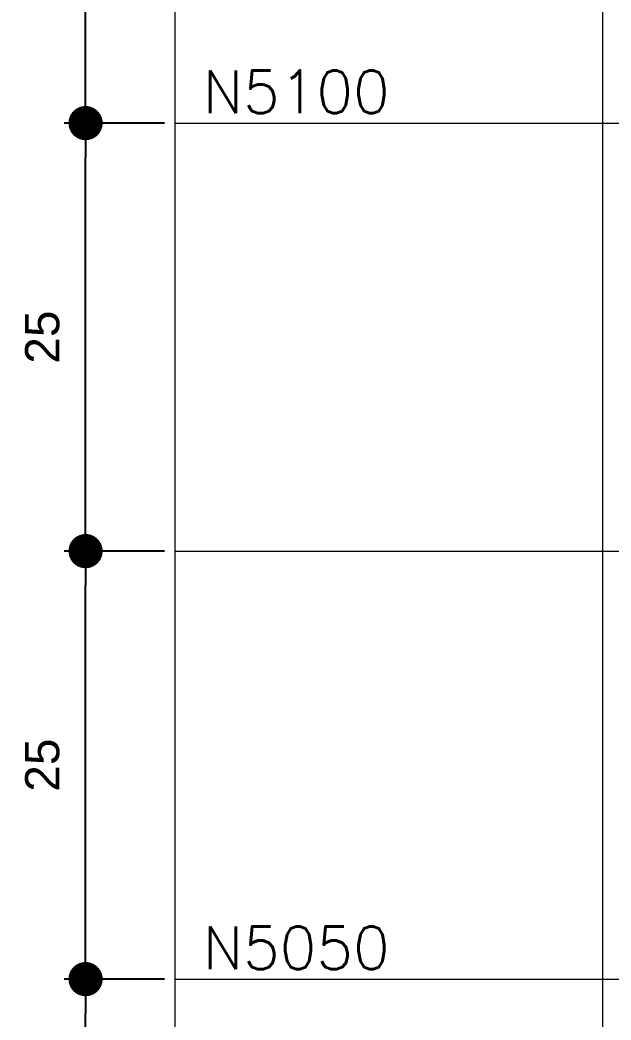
# Model space of a CAD drawing. Header units: metres. Extents: x 750 to 3116, y -341 to 1465.
# Drawn here: x 1484.5 to 1519, y -36.5 to 21.9 of the extents above; entities that cross this region are included whole.
import ezdxf

# ---------------------------------------------------------------- set-up
doc = ezdxf.new("R2010")
doc.units = ezdxf.units.M
doc.layers.add('grid', color=252, linetype='Continuous', lineweight=5)
doc.layers.add('S-DIM', color=30, linetype='Continuous', lineweight=13)
doc.layers.add('Text', color=7, linetype='Continuous')
doc.styles.add('simp', font='simplex.shx', dxfattribs={"width": 0.85, "height": 1})
doc.styles.get("Standard").update_dxf_attribs({"font": 'arial.ttf'})
doc.dimstyles.new('ISO-25', dxfattribs={"dimtxt": 2, "dimasz": 2, "dimexe": 1.25, "dimexo": 0.625, "dimgap": 1.5, "dimtad": 1, "dimtxsty": 'Standard', "dimblk": 'DOT', "dimcen": 1.5, "dimadec": 0, "dimazin": 0, "dimtfac": 1, "dimtmove": 0, "dimatfit": 3, "dimfxl": 0, "dimarcsym": 0})

# ---------------------------------------------------------------- blocks, each defined once
blk = doc.blocks.new('_Dot')
at = {"color": 0, "linetype": 'ByBlock', "lineweight": -2}
blk.add_line((-0.5, 0), (-1, 0), dxfattribs=at)
at = {"color": 0, "linetype": 'ByBlock', "const_width": 0.5}
blk.add_lwpolyline([(-0.25, 0, 1), (0.25, 0, 1)], format="xyb", close=True, dxfattribs=at)
blk = doc.blocks.new('*D153')
at = {"layer": 'Defpoints', "color": 0, "transparency": 16777216}
for p in [(1488.294, -34.133), (1493.528, -34.133), (1493.528, -59.133)]:
    blk.add_point(p, dxfattribs=at)
at = {"layer": 'S-DIM', "color": 0, "lineweight": -2, "transparency": 16777216}
for p, q in [((1492.903, -34.133), (1487.044, -34.133)), ((1488.294, -57.133), (1488.294, -36.133)), ((1492.903, -59.133), (1487.044, -59.133))]:
    blk.add_line(p, q, dxfattribs=at)
at = {"layer": 'S-DIM', "color": 0, "lineweight": -2, "transparency": 16777216, "xscale": 2, "yscale": 2, "zscale": 2}
for p, rotation in [((1488.294, -34.133), 90), ((1488.294, -59.133), 270)]:
    blk.add_blockref('_Dot', p, dxfattribs=dict(at, rotation=rotation))
at = {"layer": 'S-DIM', "color": 0, "transparency": 16777216, "insert": (1485.773, -46.633), "char_height": 2, "attachment_point": 5, "rotation": 90}
blk.add_mtext('25', dxfattribs=at)
blk = doc.blocks.new('*D154')
at = {"layer": 'Defpoints', "color": 0, "transparency": 16777216}
for p in [(1488.294, -9.133), (1493.528, -9.133), (1493.528, -34.133)]:
    blk.add_point(p, dxfattribs=at)
at = {"layer": 'S-DIM', "color": 0, "lineweight": -2, "transparency": 16777216}
for p, q in [((1492.903, -9.133), (1487.044, -9.133)), ((1488.294, -32.133), (1488.294, -11.133)), ((1492.903, -34.133), (1487.044, -34.133))]:
    blk.add_line(p, q, dxfattribs=at)
at = {"layer": 'S-DIM', "color": 0, "lineweight": -2, "transparency": 16777216, "xscale": 2, "yscale": 2, "zscale": 2}
for p, rotation in [((1488.294, -9.133), 90), ((1488.294, -34.133), 270)]:
    blk.add_blockref('_Dot', p, dxfattribs=dict(at, rotation=rotation))
at = {"layer": 'S-DIM', "color": 0, "transparency": 16777216, "insert": (1485.773, -21.633), "char_height": 2, "attachment_point": 5, "rotation": 90}
blk.add_mtext('25', dxfattribs=at)
blk = doc.blocks.new('*D155')
at = {"layer": 'Defpoints', "color": 0, "transparency": 16777216}
for p in [(1488.294, 15.867), (1493.528, 15.867), (1493.528, -9.133)]:
    blk.add_point(p, dxfattribs=at)
at = {"layer": 'S-DIM', "color": 0, "lineweight": -2, "transparency": 16777216}
for p, q in [((1492.903, 15.867), (1487.044, 15.867)), ((1488.294, -7.133), (1488.294, 13.867)), ((1492.903, -9.133), (1487.044, -9.133))]:
    blk.add_line(p, q, dxfattribs=at)
at = {"layer": 'S-DIM', "color": 0, "lineweight": -2, "transparency": 16777216, "xscale": 2, "yscale": 2, "zscale": 2}
for p, rotation in [((1488.294, 15.867), 90), ((1488.294, -9.133), 270)]:
    blk.add_blockref('_Dot', p, dxfattribs=dict(at, rotation=rotation))
at = {"layer": 'S-DIM', "color": 0, "transparency": 16777216, "insert": (1485.773, 3.367), "char_height": 2, "attachment_point": 5, "rotation": 90}
blk.add_mtext('25', dxfattribs=at)
blk = doc.blocks.new('*D156')
at = {"layer": 'Defpoints', "color": 0, "transparency": 16777216}
for p in [(1488.294, 40.867), (1493.528, 40.867), (1493.528, 15.867)]:
    blk.add_point(p, dxfattribs=at)
at = {"layer": 'S-DIM', "color": 0, "lineweight": -2, "transparency": 16777216}
for p, q in [((1492.903, 40.867), (1487.044, 40.867)), ((1488.294, 17.867), (1488.294, 38.867)), ((1492.903, 15.867), (1487.044, 15.867))]:
    blk.add_line(p, q, dxfattribs=at)
at = {"layer": 'S-DIM', "color": 0, "lineweight": -2, "transparency": 16777216, "xscale": 2, "yscale": 2, "zscale": 2}
for p, rotation in [((1488.294, 40.867), 90), ((1488.294, 15.867), 270)]:
    blk.add_blockref('_Dot', p, dxfattribs=dict(at, rotation=rotation))
at = {"layer": 'S-DIM', "color": 0, "transparency": 16777216, "insert": (1485.773, 28.367), "char_height": 2, "attachment_point": 5, "rotation": 90}
blk.add_mtext('25', dxfattribs=at)

msp = doc.modelspace()

# ---------------------------------------------------------------- linework, layer by layer
at = {"layer": 'grid', "color": 252}
for points in [[(1493.528, -84.133), (1493.528, 115.867)], [(1518.528, -84.133), (1518.528, 115.867)], [(1493.528, 15.867), (1743.528, 15.867)], [(1493.528, -9.133), (1743.528, -9.133)], [(1493.528, -34.133), (1743.528, -34.133)]]:
    msp.add_lwpolyline(points, dxfattribs=at)

# ---------------------------------------------------------------- texts
at = {"layer": 'Text', "color": 30, "true_color": 0xf26722, "style": 'simp'}
for s, p in [('N5100', (1495.148, 16.448)), ('N5050', (1495.148, -33.552))]:
    msp.add_text(s, height=2.5, dxfattribs=at).set_placement(p)

# ---------------------------------------------------------------- dimensions: what is measured, and where the dimension line sits
at = {"layer": 'S-DIM', "color": 30, "true_color": 0xf26722}
for base, p1, p2, picture, middle in [((1488.294, 40.867), (1493.528, 15.867), (1493.528, 40.867), '*D156', (1485.773, 28.367)), ((1488.294, 15.867), (1493.528, -9.133), (1493.528, 15.867), '*D155', (1485.773, 3.367)), ((1488.294, -9.133), (1493.528, -34.133), (1493.528, -9.133), '*D154', (1485.773, -21.633)), ((1488.294, -34.133), (1493.528, -59.133), (1493.528, -34.133), '*D153', (1485.773, -46.633))]:
    dim = msp.add_linear_dim(base=base, p1=p1, p2=p2, angle=90, dimstyle='ISO-25', dxfattribs=at)
    dim.commit()
    dim.dimension.update_dxf_attribs({"geometry": picture, "text_midpoint": middle})

doc.saveas('drawing.dxf')
